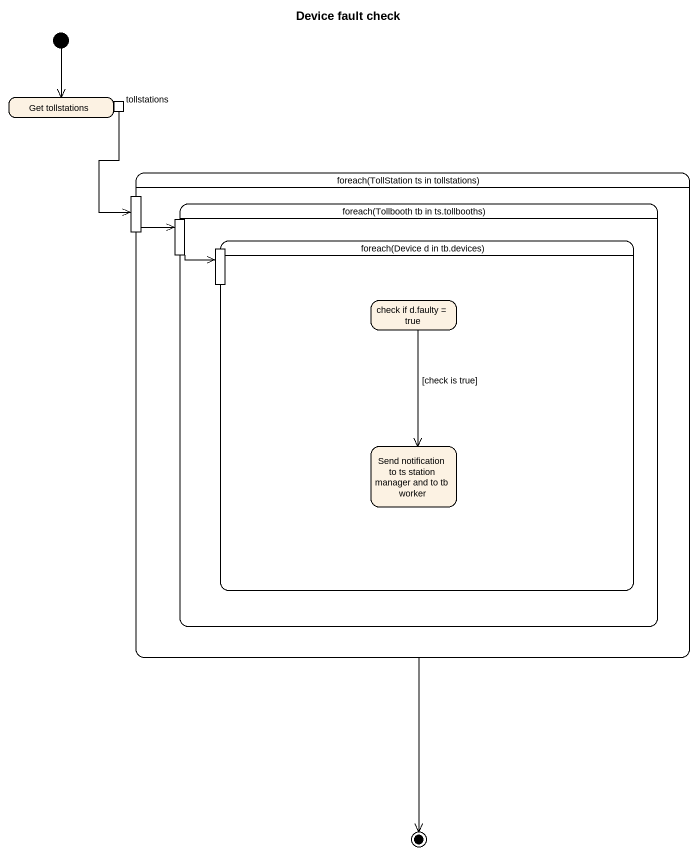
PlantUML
@startuml
title Device fault check
hide empty description
state "Get tollstations" as Get_tollstations {
  state tollstations <<outputPin>>
}
state "foreach(TollStation ts in tollstations)" as foreach_TollStation_ts_in {
  state pin1 <<inputPin>>
  state "foreach(Tollbooth tb in ts.tollbooths)" as foreach_Tollbooth_tb_in_ts {
    state pin2 <<inputPin>>
    state "foreach(Device d in tb.devices)" as foreach_Device_d_in_tb {
      state pin3 <<inputPin>>
      state "check if d.faulty = true" as check_if_d_faulty_true
      state "Send notification to ts station manager and to tb worker" as Send_notification_to_ts
    }
  }
}
[*] --> Get_tollstations
tollstations --> pin1
pin1 -right-> pin2
pin2 --> pin3
check_if_d_faulty_true --> Send_notification_to_ts : [check is true]
foreach_TollStation_ts_in --> [*]
@enduml
